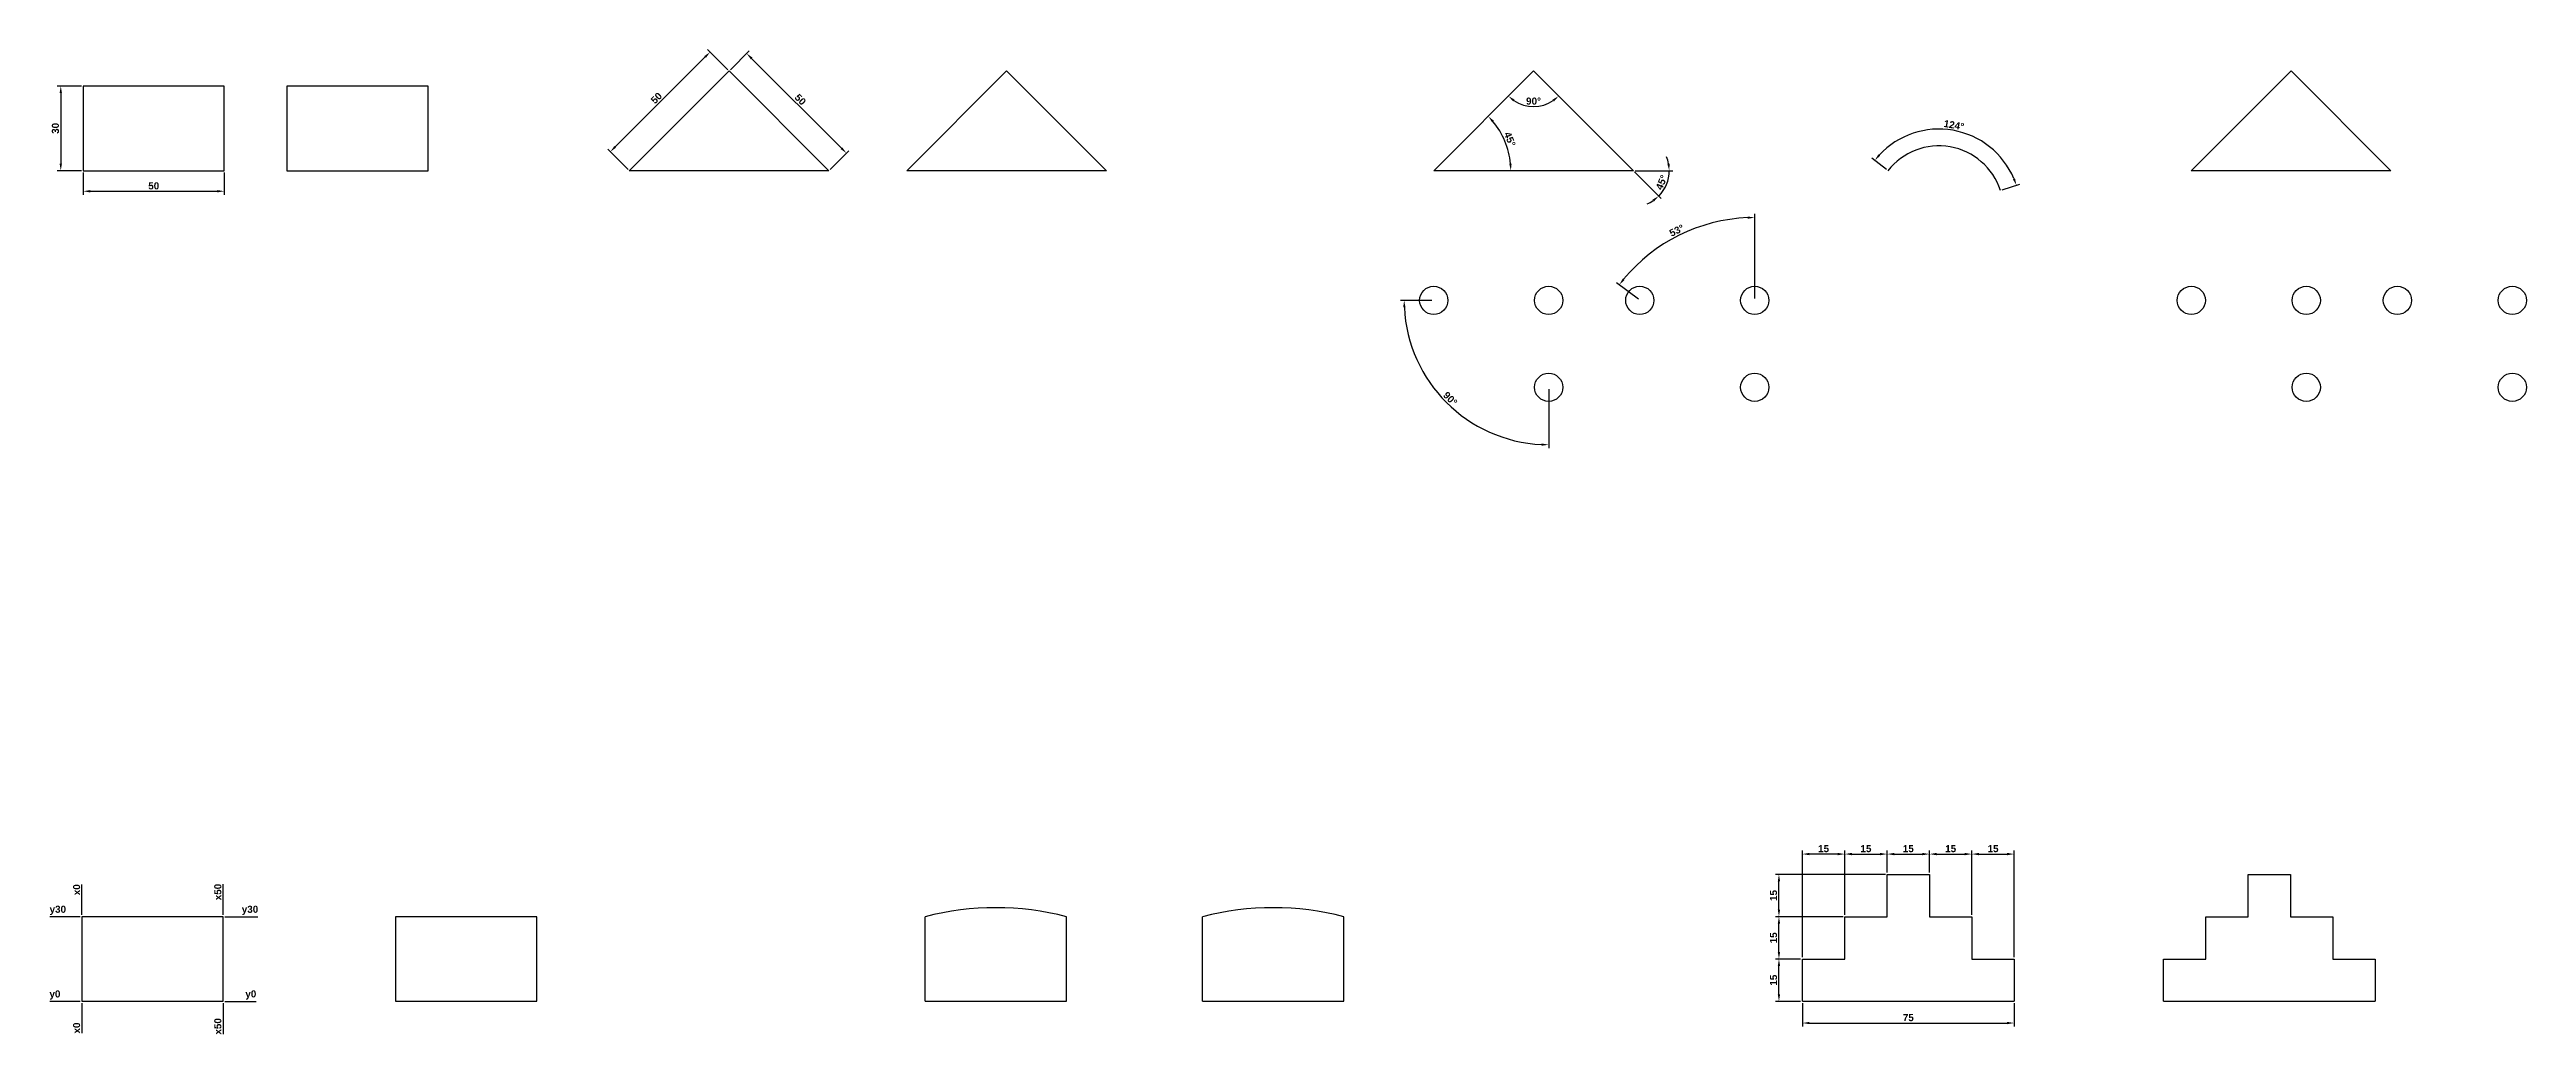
# Model space of a CAD drawing. Header units: millimetres. Extents: x 70 to 1948, y 1802 to 2151.
# Drawn here: x 70 to 948, y 1802 to 2151 of the extents above; entities that cross this region are included whole.
import ezdxf

# ---------------------------------------------------------------- set-up
doc = ezdxf.new("R2010")
doc.units = ezdxf.units.MM
doc.header["$LTSCALE"] = 0.3
doc.header["$PDMODE"] = 34
doc.layers.add('Cotas', color=1, linetype='Continuous')
doc.layers.add('Peça', color=7, linetype='Continuous', lineweight=30)
doc.styles.get("Standard").update_dxf_attribs({"font": ''})
doc.styles.get('Standard').set_extended_font_data('Arial', bold=True)
doc.dimstyles.new('Cotas', dxfattribs={"dimtxt": 2.5, "dimasz": 2.5, "dimexe": 1.25, "dimexo": 0.625, "dimtad": 1, "dimtxsty": 'Standard', "dimcen": 2.5, "dimclrt": 7, "dimadec": 0, "dimazin": 0, "dimtfac": 1, "dimtmove": 0, "dimatfit": 3, "dimfxl": 1, "dimarcsym": 0})

# ---------------------------------------------------------------- blocks, each defined once
blk = doc.blocks.new('*D1')
at = {"layer": 'Cotas', "color": 0, "lineweight": -2, "transparency": 16777216}
for p, q in [((82.27, 2107.68), (82.27, 2099.79)), ((132.27, 2107.68), (132.27, 2099.79)), ((84.77, 2101.04), (129.77, 2101.04))]:
    blk.add_line(p, q, dxfattribs=at)
at = {"layer": 'Cotas', "color": 0, "transparency": 16777216}
for points in [[(84.77, 2101.46), (84.77, 2100.63), (82.27, 2101.04)], [(129.77, 2101.46), (129.77, 2100.63), (132.27, 2101.04)]]:
    blk.add_solid(points, dxfattribs=at)
at = {"layer": 'Defpoints', "color": 0, "transparency": 16777216}
for p in [(82.27, 2108.31), (132.27, 2108.31), (132.27, 2101.04)]:
    blk.add_point(p, dxfattribs=at)
at = {"layer": 'Cotas', "color": 7, "transparency": 16777216, "insert": (107.27, 2102.94), "char_height": 2.5, "attachment_point": 5}
blk.add_mtext('50', dxfattribs=at)
blk = doc.blocks.new('*D2')
at = {"layer": 'Cotas', "color": 0, "lineweight": -2, "transparency": 16777216}
for p, q in [((720.93, 2108.69), (715.75, 2112.73)), ((761.84, 2101.52), (768.09, 2103.55))]:
    blk.add_line(p, q, dxfattribs=at)
blk.add_arc((739.47, 2094.22), 28.85, 23.03762, 137.06283, dxfattribs=at)
at = {"layer": 'Cotas', "color": 0, "transparency": 16777216}
for points in [[(718.67, 2113.6), (718.04, 2114.14), (716.73, 2111.96)], [(766.41, 2105.65), (765.63, 2105.36), (766.9, 2103.16)]]:
    blk.add_solid(points, dxfattribs=at)
at = {"layer": 'Defpoints', "color": 0, "transparency": 16777216}
for p in [(754.16, 2119.04), (721.42, 2108.31), (761.25, 2101.32), (739.47, 2094.22)]:
    blk.add_point(p, dxfattribs=at)
at = {"layer": 'Cotas', "color": 7, "transparency": 16777216, "insert": (744.78, 2124.48), "char_height": 2.5, "attachment_point": 5, "rotation": 350.05023}
blk.add_mtext('124°', dxfattribs=at)
blk = doc.blocks.new('*D3')
at = {"layer": 'Cotas', "color": 0, "lineweight": -2, "transparency": 16777216}
for p, q in [((81.64, 2138.31), (73.1, 2138.31)), ((74.35, 2135.81), (74.35, 2110.81)), ((81.64, 2108.31), (73.1, 2108.31))]:
    blk.add_line(p, q, dxfattribs=at)
at = {"layer": 'Cotas', "color": 0, "transparency": 16777216}
for points in [[(73.93, 2135.81), (74.76, 2135.81), (74.35, 2138.31)], [(73.93, 2110.81), (74.76, 2110.81), (74.35, 2108.31)]]:
    blk.add_solid(points, dxfattribs=at)
at = {"layer": 'Defpoints', "color": 0, "transparency": 16777216}
for p in [(82.27, 2138.31), (74.35, 2108.31), (82.27, 2108.31)]:
    blk.add_point(p, dxfattribs=at)
at = {"layer": 'Cotas', "color": 7, "transparency": 16777216, "insert": (72.45, 2123.31), "char_height": 2.5, "attachment_point": 5, "rotation": 90}
blk.add_mtext('30', dxfattribs=at)
blk = doc.blocks.new('*D4')
at = {"layer": 'Cotas', "color": 0, "lineweight": -2, "transparency": 16777216}
for p, q in [((310.59, 2144.11), (303.43, 2151.26)), ((270.73, 2116.79), (302.55, 2148.61)), ((275.23, 2108.75), (268.07, 2115.91))]:
    blk.add_line(p, q, dxfattribs=at)
at = {"layer": 'Cotas', "color": 0, "transparency": 16777216}
for points in [[(302.25, 2148.91), (302.84, 2148.32), (304.31, 2150.38)], [(270.43, 2117.09), (271.02, 2116.5), (268.96, 2115.03)]]:
    blk.add_solid(points, dxfattribs=at)
at = {"layer": 'Defpoints', "color": 0, "transparency": 16777216}
for p in [(304.31, 2150.38), (311.03, 2143.66), (275.68, 2108.31)]:
    blk.add_point(p, dxfattribs=at)
at = {"layer": 'Cotas', "color": 7, "transparency": 16777216, "insert": (285.29, 2134.05), "char_height": 2.5, "attachment_point": 5, "rotation": 45}
blk.add_mtext('50', dxfattribs=at)
blk = doc.blocks.new('*D5')
at = {"layer": 'Cotas', "color": 0, "lineweight": -2, "transparency": 16777216}
for p, q in [((311.47, 2144.11), (318.12, 2150.75)), ((319.01, 2148.1), (350.83, 2116.28)), ((346.83, 2108.75), (353.48, 2115.4))]:
    blk.add_line(p, q, dxfattribs=at)
at = {"layer": 'Cotas', "color": 0, "transparency": 16777216}
for points in [[(319.3, 2148.4), (318.71, 2147.81), (317.24, 2149.87)], [(351.12, 2116.58), (350.53, 2115.99), (352.59, 2114.52)]]:
    blk.add_solid(points, dxfattribs=at)
at = {"layer": 'Defpoints', "color": 0, "transparency": 16777216}
for p in [(311.03, 2143.66), (352.59, 2114.52), (346.39, 2108.31)]:
    blk.add_point(p, dxfattribs=at)
at = {"layer": 'Cotas', "color": 7, "transparency": 16777216, "insert": (336.26, 2133.54), "char_height": 2.5, "attachment_point": 5, "rotation": 315}
blk.add_mtext('50', dxfattribs=at)
blk = doc.blocks.new('*D6')
at = {"layer": 'Cotas', "color": 0, "lineweight": -2, "transparency": 16777216}
blk.add_arc((560.55, 2108.31), 27.29, 5.24973, 39.75027, dxfattribs=at)
at = {"layer": 'Cotas', "color": 0, "transparency": 16777216}
for points in [[(581.23, 2125.48), (581.85, 2126.04), (579.85, 2127.61)], [(588.15, 2110.82), (587.32, 2110.79), (587.85, 2108.31)]]:
    blk.add_solid(points, dxfattribs=at)
at = {"layer": 'Defpoints', "color": 0, "transparency": 16777216}
for p in [(595.91, 2143.66), (586.92, 2115.37), (560.55, 2108.31), (560.55, 2108.31), (631.27, 2108.31)]:
    blk.add_point(p, dxfattribs=at)
at = {"layer": 'Cotas', "color": 7, "transparency": 16777216, "insert": (587.53, 2119.48), "char_height": 2.5, "attachment_point": 5, "rotation": 292.5}
blk.add_mtext('45°', dxfattribs=at)
blk = doc.blocks.new('*D7')
at = {"layer": 'Cotas', "color": 0, "lineweight": -2, "transparency": 16777216}
for p, q in [((559.93, 2062.37), (548.84, 2062.37)), ((601.27, 2030.92), (601.27, 2009.95))]:
    blk.add_line(p, q, dxfattribs=at)
blk.add_arc((601.27, 2062.37), 51.18, 182.79916, 267.20084, dxfattribs=at)
at = {"layer": 'Cotas', "color": 0, "transparency": 16777216}
for points in [[(549.73, 2059.86), (550.57, 2059.88), (550.09, 2062.37)], [(598.78, 2011.67), (598.76, 2010.84), (601.27, 2011.2)]]:
    blk.add_solid(points, dxfattribs=at)
at = {"layer": 'Defpoints', "color": 0, "transparency": 16777216}
for p in [(560.55, 2062.37), (601.27, 2062.37), (556.94, 2036.79), (601.27, 2031.55)]:
    blk.add_point(p, dxfattribs=at)
at = {"layer": 'Cotas', "color": 7, "transparency": 16777216, "insert": (566.42, 2027.53), "char_height": 2.5, "attachment_point": 5, "rotation": 315}
blk.add_mtext('90°', dxfattribs=at)
blk = doc.blocks.new('*D8')
at = {"layer": 'Cotas', "color": 0, "lineweight": -2, "transparency": 16777216}
for p, q in [((674.24, 2063), (674.24, 2092.98)), ((633.04, 2062.75), (625.27, 2068.63))]:
    blk.add_line(p, q, dxfattribs=at)
blk.add_arc((674.24, 2031.55), 60.18, 92.3805, 140.48766, dxfattribs=at)
at = {"layer": 'Cotas', "color": 0, "transparency": 16777216}
for points in [[(671.74, 2092.09), (671.75, 2091.26), (674.24, 2091.73)], [(628.15, 2069.58), (627.49, 2070.09), (626.27, 2067.87)]]:
    blk.add_solid(points, dxfattribs=at)
at = {"layer": 'Defpoints', "color": 0, "transparency": 16777216}
for p in [(656.03, 2088.9), (633.53, 2062.37), (674.24, 2062.37), (674.24, 2031.55)]:
    blk.add_point(p, dxfattribs=at)
at = {"layer": 'Cotas', "color": 7, "transparency": 16777216, "insert": (646.61, 2087.14), "char_height": 2.5, "attachment_point": 5, "rotation": 26.43408}
blk.add_mtext('53°', dxfattribs=at)
blk = doc.blocks.new('*D9')
at = {"layer": 'Cotas', "color": 0, "lineweight": -2, "transparency": 16777216}
for p, q in [((631.71, 2107.87), (641.13, 2098.45)), ((631.89, 2108.31), (645.21, 2108.31))]:
    blk.add_line(p, q, dxfattribs=at)
for start, end in [(315, 0), (11.30106, 22.60212), (292.39788, 303.69894)]:
    blk.add_arc((631.27, 2108.31), 12.7, start, end, dxfattribs=at)
at = {"layer": 'Cotas', "color": 0, "transparency": 16777216}
for points in [[(644.13, 2110.84), (643.3, 2110.75), (643.96, 2108.31)], [(638.04, 2098.07), (638.57, 2097.42), (640.24, 2099.33)]]:
    blk.add_solid(points, dxfattribs=at)
at = {"layer": 'Defpoints', "color": 0, "transparency": 16777216}
for p in [(595.91, 2143.66), (560.55, 2108.31), (631.27, 2108.31), (631.27, 2108.31), (642.26, 2101.96)]:
    blk.add_point(p, dxfattribs=at)
at = {"layer": 'Cotas', "color": 7, "transparency": 16777216, "insert": (641.24, 2104.18), "char_height": 2.5, "attachment_point": 5, "rotation": 67.5}
blk.add_mtext('45°', dxfattribs=at)
blk = doc.blocks.new('*D10')
at = {"layer": 'Cotas', "color": 0, "lineweight": -2, "transparency": 16777216}
blk.add_arc((595.91, 2143.66), 12.59, 236.39272, 303.60728, dxfattribs=at)
at = {"layer": 'Cotas', "color": 0, "transparency": 16777216}
for points in [[(588.68, 2132.85), (589.2, 2133.5), (587, 2134.76)], [(602.62, 2133.5), (603.14, 2132.85), (604.81, 2134.76)]]:
    blk.add_solid(points, dxfattribs=at)
at = {"layer": 'Defpoints', "color": 0, "transparency": 16777216}
for p in [(595.91, 2143.66), (595.91, 2143.66), (592.65, 2131.5), (560.55, 2108.31), (631.27, 2108.31)]:
    blk.add_point(p, dxfattribs=at)
at = {"layer": 'Cotas', "color": 7, "transparency": 16777216, "insert": (595.91, 2132.97), "char_height": 2.5, "attachment_point": 5}
blk.add_mtext('90°', dxfattribs=at)
blk = doc.blocks.new('*D20')
at = {"layer": 'Cotas', "color": 0, "lineweight": -2, "transparency": 16777216}
blk.add_line((81.23, 1813.96), (70.44, 1813.96), dxfattribs=at)
at = {"layer": 'Defpoints', "color": 0, "transparency": 16777216}
for p in [(74.75, 1813.96), (81.86, 1813.96), (81.86, 1813.96)]:
    blk.add_point(p, dxfattribs=at)
at = {"layer": 'Cotas', "color": 7, "transparency": 16777216, "insert": (72.28, 1816.21), "char_height": 2.5, "attachment_point": 5}
blk.add_mtext('y0', dxfattribs=at)
blk = doc.blocks.new('*D21')
at = {"layer": 'Cotas', "color": 0, "lineweight": -2, "transparency": 16777216}
blk.add_line((81.23, 1843.96), (70.48, 1843.96), dxfattribs=at)
at = {"layer": 'Defpoints', "color": 0, "transparency": 16777216}
for p in [(76.74, 1843.96), (81.86, 1843.96), (81.86, 1813.96)]:
    blk.add_point(p, dxfattribs=at)
at = {"layer": 'Cotas', "color": 7, "transparency": 16777216, "insert": (73.3, 1846.21), "char_height": 2.5, "attachment_point": 5}
blk.add_mtext('y30', dxfattribs=at)
blk = doc.blocks.new('*D22')
at = {"layer": 'Cotas', "color": 0, "lineweight": -2, "transparency": 16777216}
blk.add_line((81.86, 1813.34), (81.86, 1802.67), dxfattribs=at)
at = {"layer": 'Defpoints', "color": 0, "transparency": 16777216}
for p in [(81.86, 1813.96), (81.86, 1813.96), (81.86, 1806.99)]:
    blk.add_point(p, dxfattribs=at)
at = {"layer": 'Cotas', "color": 7, "transparency": 16777216, "insert": (79.96, 1804.51), "char_height": 2.5, "attachment_point": 5, "rotation": 90}
blk.add_mtext('x0', dxfattribs=at)
blk = doc.blocks.new('*D23')
at = {"layer": 'Cotas', "color": 0, "lineweight": -2, "transparency": 16777216}
blk.add_line((132.48, 1813.96), (143.49, 1813.96), dxfattribs=at)
at = {"layer": 'Defpoints', "color": 0, "transparency": 16777216}
for p in [(81.86, 1813.96), (131.86, 1813.96), (139.18, 1813.96)]:
    blk.add_point(p, dxfattribs=at)
at = {"layer": 'Cotas', "color": 7, "transparency": 16777216, "insert": (141.65, 1816.21), "char_height": 2.5, "attachment_point": 5}
blk.add_mtext('y0', dxfattribs=at)
blk = doc.blocks.new('*D19')
at = {"layer": 'Cotas', "color": 0, "lineweight": -2, "transparency": 16777216}
blk.add_line((131.86, 1813.34), (131.86, 1802.28), dxfattribs=at)
at = {"layer": 'Defpoints', "color": 0, "transparency": 16777216}
for p in [(81.86, 1813.96), (131.86, 1813.96), (131.86, 1808.54)]:
    blk.add_point(p, dxfattribs=at)
at = {"layer": 'Cotas', "color": 7, "transparency": 16777216, "insert": (129.96, 1805.1), "char_height": 2.5, "attachment_point": 5, "rotation": 90}
blk.add_mtext('x50', dxfattribs=at)
blk = doc.blocks.new('*D24')
at = {"layer": 'Cotas', "color": 0, "lineweight": -2, "transparency": 16777216}
blk.add_line((81.86, 1844.59), (81.86, 1855.36), dxfattribs=at)
at = {"layer": 'Defpoints', "color": 0, "transparency": 16777216}
for p in [(81.86, 1851.04), (81.86, 1843.96), (81.86, 1813.96)]:
    blk.add_point(p, dxfattribs=at)
at = {"layer": 'Cotas', "color": 7, "transparency": 16777216, "insert": (79.96, 1853.51), "char_height": 2.5, "attachment_point": 5, "rotation": 90}
blk.add_mtext('x0', dxfattribs=at)
blk = doc.blocks.new('*D25')
at = {"layer": 'Cotas', "color": 0, "lineweight": -2, "transparency": 16777216}
blk.add_line((131.86, 1844.59), (131.86, 1855.51), dxfattribs=at)
at = {"layer": 'Defpoints', "color": 0, "transparency": 16777216}
for p in [(131.86, 1849.25), (131.86, 1843.96), (81.86, 1813.96)]:
    blk.add_point(p, dxfattribs=at)
at = {"layer": 'Cotas', "color": 7, "transparency": 16777216, "insert": (129.96, 1852.7), "char_height": 2.5, "attachment_point": 5, "rotation": 90}
blk.add_mtext('x50', dxfattribs=at)
blk = doc.blocks.new('*D26')
at = {"layer": 'Cotas', "color": 0, "lineweight": -2, "transparency": 16777216}
blk.add_line((132.48, 1843.96), (144.17, 1843.96), dxfattribs=at)
at = {"layer": 'Defpoints', "color": 0, "transparency": 16777216}
for p in [(131.86, 1843.96), (137.91, 1843.96), (81.86, 1813.96)]:
    blk.add_point(p, dxfattribs=at)
at = {"layer": 'Cotas', "color": 7, "transparency": 16777216, "insert": (141.36, 1846.21), "char_height": 2.5, "attachment_point": 5}
blk.add_mtext('y30', dxfattribs=at)
blk = doc.blocks.new('*D28')
at = {"layer": 'Cotas', "color": 0, "lineweight": -2, "transparency": 16777216}
for p, q in [((691.13, 1829.59), (691.13, 1867.4)), ((703.63, 1866.15), (693.63, 1866.15)), ((706.13, 1844.59), (706.13, 1867.4))]:
    blk.add_line(p, q, dxfattribs=at)
at = {"layer": 'Cotas', "color": 0, "transparency": 16777216}
for points in [[(693.63, 1866.57), (693.63, 1865.73), (691.13, 1866.15)], [(703.63, 1866.57), (703.63, 1865.73), (706.13, 1866.15)]]:
    blk.add_solid(points, dxfattribs=at)
at = {"layer": 'Defpoints', "color": 0, "transparency": 16777216}
for p in [(691.13, 1866.15), (706.13, 1843.96), (691.13, 1828.96)]:
    blk.add_point(p, dxfattribs=at)
at = {"layer": 'Cotas', "color": 7, "transparency": 16777216, "insert": (698.63, 1868.05), "char_height": 2.5, "attachment_point": 5}
blk.add_mtext('15', dxfattribs=at)
blk = doc.blocks.new('*D29')
at = {"layer": 'Cotas', "color": 0, "lineweight": -2, "transparency": 16777216}
for p, q in [((706.13, 1844.59), (706.13, 1867.4)), ((708.63, 1866.15), (718.63, 1866.15)), ((721.13, 1859.59), (721.13, 1867.4))]:
    blk.add_line(p, q, dxfattribs=at)
at = {"layer": 'Cotas', "color": 0, "transparency": 16777216}
for points in [[(708.63, 1866.57), (708.63, 1865.73), (706.13, 1866.15)], [(718.63, 1866.57), (718.63, 1865.73), (721.13, 1866.15)]]:
    blk.add_solid(points, dxfattribs=at)
at = {"layer": 'Defpoints', "color": 0, "transparency": 16777216}
for p in [(721.13, 1866.15), (721.13, 1858.96), (706.13, 1843.96)]:
    blk.add_point(p, dxfattribs=at)
at = {"layer": 'Cotas', "color": 7, "transparency": 16777216, "insert": (713.63, 1868.05), "char_height": 2.5, "attachment_point": 5}
blk.add_mtext('15', dxfattribs=at)
blk = doc.blocks.new('*D30')
at = {"layer": 'Cotas', "color": 0, "lineweight": -2, "transparency": 16777216}
for p, q in [((721.13, 1859.59), (721.13, 1867.4)), ((723.63, 1866.15), (733.63, 1866.15)), ((736.13, 1859.59), (736.13, 1867.4))]:
    blk.add_line(p, q, dxfattribs=at)
at = {"layer": 'Cotas', "color": 0, "transparency": 16777216}
for points in [[(723.63, 1866.57), (723.63, 1865.73), (721.13, 1866.15)], [(733.63, 1866.57), (733.63, 1865.73), (736.13, 1866.15)]]:
    blk.add_solid(points, dxfattribs=at)
at = {"layer": 'Defpoints', "color": 0, "transparency": 16777216}
for p in [(736.13, 1866.15), (721.13, 1858.96), (736.13, 1858.96)]:
    blk.add_point(p, dxfattribs=at)
at = {"layer": 'Cotas', "color": 7, "transparency": 16777216, "insert": (728.63, 1868.05), "char_height": 2.5, "attachment_point": 5}
blk.add_mtext('15', dxfattribs=at)
blk = doc.blocks.new('*D31')
at = {"layer": 'Cotas', "color": 0, "lineweight": -2, "transparency": 16777216}
for p, q in [((736.13, 1859.59), (736.13, 1867.4)), ((738.63, 1866.15), (748.63, 1866.15)), ((751.13, 1844.59), (751.13, 1867.4))]:
    blk.add_line(p, q, dxfattribs=at)
at = {"layer": 'Cotas', "color": 0, "transparency": 16777216}
for points in [[(738.63, 1866.57), (738.63, 1865.73), (736.13, 1866.15)], [(748.63, 1866.57), (748.63, 1865.73), (751.13, 1866.15)]]:
    blk.add_solid(points, dxfattribs=at)
at = {"layer": 'Defpoints', "color": 0, "transparency": 16777216}
for p in [(751.13, 1866.15), (736.13, 1858.96), (751.13, 1843.96)]:
    blk.add_point(p, dxfattribs=at)
at = {"layer": 'Cotas', "color": 7, "transparency": 16777216, "insert": (743.63, 1868.05), "char_height": 2.5, "attachment_point": 5}
blk.add_mtext('15', dxfattribs=at)
blk = doc.blocks.new('*D32')
at = {"layer": 'Cotas', "color": 0, "lineweight": -2, "transparency": 16777216}
for p, q in [((751.13, 1844.59), (751.13, 1867.4)), ((753.63, 1866.15), (763.63, 1866.15)), ((766.13, 1829.59), (766.13, 1867.4))]:
    blk.add_line(p, q, dxfattribs=at)
at = {"layer": 'Cotas', "color": 0, "transparency": 16777216}
for points in [[(753.63, 1866.57), (753.63, 1865.73), (751.13, 1866.15)], [(763.63, 1866.57), (763.63, 1865.73), (766.13, 1866.15)]]:
    blk.add_solid(points, dxfattribs=at)
at = {"layer": 'Defpoints', "color": 0, "transparency": 16777216}
for p in [(766.13, 1866.15), (751.13, 1843.96), (766.13, 1828.96)]:
    blk.add_point(p, dxfattribs=at)
at = {"layer": 'Cotas', "color": 7, "transparency": 16777216, "insert": (758.63, 1868.05), "char_height": 2.5, "attachment_point": 5}
blk.add_mtext('15', dxfattribs=at)
blk = doc.blocks.new('*D33')
at = {"layer": 'Cotas', "color": 0, "lineweight": -2, "transparency": 16777216}
for p, q in [((690.5, 1828.96), (681.57, 1828.96)), ((682.82, 1816.46), (682.82, 1826.46)), ((690.5, 1813.96), (681.57, 1813.96))]:
    blk.add_line(p, q, dxfattribs=at)
at = {"layer": 'Cotas', "color": 0, "transparency": 16777216}
for points in [[(682.4, 1826.46), (683.23, 1826.46), (682.82, 1828.96)], [(682.4, 1816.46), (683.23, 1816.46), (682.82, 1813.96)]]:
    blk.add_solid(points, dxfattribs=at)
at = {"layer": 'Defpoints', "color": 0, "transparency": 16777216}
for p in [(682.82, 1828.96), (691.13, 1828.96), (691.13, 1813.96)]:
    blk.add_point(p, dxfattribs=at)
at = {"layer": 'Cotas', "color": 7, "transparency": 16777216, "insert": (680.91, 1821.46), "char_height": 2.5, "attachment_point": 5, "rotation": 90}
blk.add_mtext('15', dxfattribs=at)
blk = doc.blocks.new('*D34')
at = {"layer": 'Cotas', "color": 0, "lineweight": -2, "transparency": 16777216}
for p, q in [((705.5, 1843.96), (681.57, 1843.96)), ((682.82, 1831.46), (682.82, 1841.46)), ((690.5, 1828.96), (681.57, 1828.96))]:
    blk.add_line(p, q, dxfattribs=at)
at = {"layer": 'Cotas', "color": 0, "transparency": 16777216}
for points in [[(682.4, 1841.46), (683.23, 1841.46), (682.82, 1843.96)], [(682.4, 1831.46), (683.23, 1831.46), (682.82, 1828.96)]]:
    blk.add_solid(points, dxfattribs=at)
at = {"layer": 'Defpoints', "color": 0, "transparency": 16777216}
for p in [(682.82, 1843.96), (706.13, 1843.96), (691.13, 1828.96)]:
    blk.add_point(p, dxfattribs=at)
at = {"layer": 'Cotas', "color": 7, "transparency": 16777216, "insert": (680.91, 1836.46), "char_height": 2.5, "attachment_point": 5, "rotation": 90}
blk.add_mtext('15', dxfattribs=at)
blk = doc.blocks.new('*D35')
at = {"layer": 'Cotas', "color": 0, "lineweight": -2, "transparency": 16777216}
for p, q in [((720.5, 1858.96), (681.57, 1858.96)), ((682.82, 1846.46), (682.82, 1856.46)), ((705.5, 1843.96), (681.57, 1843.96))]:
    blk.add_line(p, q, dxfattribs=at)
at = {"layer": 'Cotas', "color": 0, "transparency": 16777216}
for points in [[(682.4, 1856.46), (683.23, 1856.46), (682.82, 1858.96)], [(682.4, 1846.46), (683.23, 1846.46), (682.82, 1843.96)]]:
    blk.add_solid(points, dxfattribs=at)
at = {"layer": 'Defpoints', "color": 0, "transparency": 16777216}
for p in [(682.82, 1858.96), (721.13, 1858.96), (706.13, 1843.96)]:
    blk.add_point(p, dxfattribs=at)
at = {"layer": 'Cotas', "color": 7, "transparency": 16777216, "insert": (680.91, 1851.46), "char_height": 2.5, "attachment_point": 5, "rotation": 90}
blk.add_mtext('15', dxfattribs=at)
blk = doc.blocks.new('*D36')
at = {"layer": 'Cotas', "color": 0, "lineweight": -2, "transparency": 16777216}
for p, q in [((691.13, 1813.34), (691.13, 1805.03)), ((766.13, 1813.34), (766.13, 1805.03)), ((693.63, 1806.28), (763.63, 1806.28))]:
    blk.add_line(p, q, dxfattribs=at)
at = {"layer": 'Cotas', "color": 0, "transparency": 16777216}
for points in [[(693.63, 1806.69), (693.63, 1805.86), (691.13, 1806.28)], [(763.63, 1806.69), (763.63, 1805.86), (766.13, 1806.28)]]:
    blk.add_solid(points, dxfattribs=at)
at = {"layer": 'Defpoints', "color": 0, "transparency": 16777216}
for p in [(691.13, 1813.96), (766.13, 1813.96), (766.13, 1806.28)]:
    blk.add_point(p, dxfattribs=at)
at = {"layer": 'Cotas', "color": 7, "transparency": 16777216, "insert": (728.63, 1808.17), "char_height": 2.5, "attachment_point": 5}
blk.add_mtext('75', dxfattribs=at)

msp = doc.modelspace()

# ---------------------------------------------------------------- linework, layer by layer
at = {"layer": 'Peça'}
for p, q in [((275.675, 2108.308), (311.03, 2143.663)), ((311.03, 2143.663), (346.386, 2108.308)), ((373.914, 2108.308), (409.27, 2143.663)), ((409.27, 2143.663), (444.625, 2108.308)), ((560.554, 2108.308), (595.91, 2143.663)), ((595.91, 2143.663), (631.265, 2108.308)), ((828.846, 2108.308), (864.201, 2143.663)), ((864.201, 2143.663), (899.557, 2108.308)), ((346.386, 2108.308), (275.675, 2108.308)), ((444.625, 2108.308), (373.914, 2108.308)), ((631.265, 2108.308), (560.554, 2108.308)), ((899.557, 2108.308), (828.846, 2108.308)), ((721.128, 1843.964), (721.128, 1858.964)), ((721.128, 1858.964), (736.128, 1858.964)), ((736.128, 1858.964), (736.128, 1843.964)), ((849.004, 1843.964), (849.004, 1858.964)), ((849.004, 1858.964), (864.004, 1858.964)), ((864.004, 1858.964), (864.004, 1843.964)), ((380.498, 1813.964), (380.498, 1843.964)), ((430.498, 1813.964), (430.498, 1843.964)), ((478.727, 1813.964), (478.727, 1843.964)), ((528.727, 1813.964), (528.727, 1843.964)), ((706.128, 1828.964), (706.128, 1843.964)), ((706.128, 1843.964), (721.128, 1843.964)), ((736.128, 1843.964), (751.128, 1843.964)), ((751.128, 1843.964), (751.128, 1828.964)), ((834.004, 1828.964), (834.004, 1843.964)), ((834.004, 1843.964), (849.004, 1843.964)), ((864.004, 1843.964), (879.004, 1843.964)), ((879.004, 1843.964), (879.004, 1828.964)), ((691.128, 1813.964), (691.128, 1828.964)), ((691.128, 1828.964), (706.128, 1828.964)), ((751.128, 1828.964), (766.128, 1828.964)), ((766.128, 1828.964), (766.128, 1813.964)), ((819.004, 1813.964), (819.004, 1828.964)), ((819.004, 1828.964), (834.004, 1828.964)), ((879.004, 1828.964), (894.004, 1828.964)), ((894.004, 1828.964), (894.004, 1813.964)), ((380.498, 1813.964), (430.498, 1813.964)), ((478.727, 1813.964), (528.727, 1813.964)), ((691.128, 1813.964), (766.128, 1813.964)), ((819.004, 1813.964), (894.004, 1813.964))]:
    msp.add_line(p, q, dxfattribs=at)
for points in [[(82.269, 2108.308), (132.269, 2108.308), (132.269, 2138.308), (82.269, 2138.308)], [(154.397, 2108.308), (204.397, 2108.308), (204.397, 2138.308), (154.397, 2138.308)], [(81.857, 1813.964), (131.857, 1813.964), (131.857, 1843.964), (81.857, 1843.964)], [(192.928, 1813.964), (242.928, 1813.964), (242.928, 1843.964), (192.928, 1843.964)]]:
    msp.add_lwpolyline(points, close=True, dxfattribs=at)
for centre in [(560.554, 2062.374), (601.265, 2062.374), (633.534, 2062.374), (674.245, 2062.374), (828.846, 2062.374), (869.557, 2062.374), (901.826, 2062.374), (942.536, 2062.374), (601.265, 2031.549), (674.245, 2031.549), (869.557, 2031.549), (942.536, 2031.549)]:
    msp.add_circle(centre, 5, dxfattribs=at)
for centre, radius, start, end in [((739.474, 2094.217), 22.903, 18.070408, 142.030051), ((405.498, 1747.14), 100, 75.522488, 104.477512), ((503.727, 1747.14), 100, 75.522488, 104.477512)]:
    msp.add_arc(centre, radius, start, end, dxfattribs=at)

# ---------------------------------------------------------------- dimensions: what is measured, and where the dimension line sits
at = {"layer": 'Cotas'}
for p1, p2, distance, picture, middle in [((275.675, 2108.308), (311.03, 2143.663), 9.5, '*D4', (285.291, 2134.048)), ((311.03, 2143.663), (346.386, 2108.308), 8.778, '*D5', (336.26, 2133.538))]:
    dim = msp.add_aligned_dim(p1=p1, p2=p2, distance=distance, dimstyle='Cotas', dxfattribs=at)
    dim.commit()
    dim.dimension.update_dxf_attribs({"geometry": picture, "text_midpoint": middle})
for base, line1, line2, picture, middle in [((586.919, 2115.373), ((560.554, 2108.308), (595.91, 2143.663)), ((631.265, 2108.308), (560.554, 2108.308)), '*D6', (587.528, 2119.481)), ((642.26, 2101.96), ((631.265, 2108.308), (560.554, 2108.308)), ((595.91, 2143.663), (631.265, 2108.308)), '*D9', (641.238, 2104.177)), ((592.65, 2131.499), ((595.91, 2143.663), (631.265, 2108.308)), ((560.554, 2108.308), (595.91, 2143.663)), '*D10', (595.91, 2132.972))]:
    dim = msp.add_angular_dim_2l(base=base, line1=line1, line2=line2, dimstyle='Cotas', dxfattribs=at)
    dim.commit()
    dim.dimension.update_dxf_attribs({"geometry": picture, "text_midpoint": middle})
for base, p1, p2, picture, middle in [((74.347, 2108.308), (82.269, 2138.308), (82.269, 2108.308), '*D3', (72.446, 2123.308)), ((682.816, 1858.964), (706.128, 1843.964), (721.128, 1858.964), '*D35', (680.915, 1851.464)), ((682.816, 1843.964), (691.128, 1828.964), (706.128, 1843.964), '*D34', (680.915, 1836.464)), ((682.816, 1828.964), (691.128, 1813.964), (691.128, 1828.964), '*D33', (680.915, 1821.464))]:
    dim = msp.add_linear_dim(base=base, p1=p1, p2=p2, angle=90, dimstyle='Cotas', dxfattribs=at)
    dim.commit()
    dim.dimension.update_dxf_attribs({"geometry": picture, "text_midpoint": middle})
for base, center, p1, p2, picture, middle in [((754.162, 2119.043), (739.474, 2094.217), (761.247, 2101.321), (721.418, 2108.308), '*D2', (744.783, 2124.481)), ((656.026, 2088.902), (674.245, 2031.549), (633.534, 2062.374), (674.245, 2062.374), '*D8', (646.61, 2087.137)), ((556.944, 2036.785), (601.265, 2062.374), (560.554, 2062.374), (601.265, 2031.549), '*D7', (566.422, 2027.531))]:
    dim = msp.add_angular_dim_3p(base=base, center=center, p1=p1, p2=p2, dimstyle='Cotas', dxfattribs=at)
    dim.commit()
    dim.dimension.update_dxf_attribs({"geometry": picture, "text_midpoint": middle})
for base, p1, p2, picture, middle in [((132.269, 2101.043), (82.269, 2108.308), (132.269, 2108.308), '*D1', (107.269, 2102.944)), ((691.128, 1866.15), (706.128, 1843.964), (691.128, 1828.964), '*D28', (698.628, 1868.052)), ((721.128, 1866.15), (706.128, 1843.964), (721.128, 1858.964), '*D29', (713.628, 1868.052)), ((736.128, 1866.15), (721.128, 1858.964), (736.128, 1858.964), '*D30', (728.628, 1868.052)), ((751.128, 1866.15), (736.128, 1858.964), (751.128, 1843.964), '*D31', (743.628, 1868.052)), ((766.128, 1866.15), (751.128, 1843.964), (766.128, 1828.964), '*D32', (758.628, 1868.052)), ((766.128, 1806.277), (691.128, 1813.964), (766.128, 1813.964), '*D36', (728.628, 1808.174))]:
    dim = msp.add_linear_dim(base=base, p1=p1, p2=p2, dimstyle='Cotas', dxfattribs=at)
    dim.commit()
    dim.dimension.update_dxf_attribs({"geometry": picture, "text_midpoint": middle})
for feature_location, offset, dtype, origin, text, picture, middle in [((81.85716912, 1843.964496235), (0, 7.075647021), 1, (81.85716912, 1813.964496235), 'x<>', '*D24', (79.955736651, 1853.511152806)), ((131.857, 1843.964), (0, 5.289), 1, (81.857, 1813.964), 'x<>', '*D25', (129.956, 1852.695)), ((81.857, 1843.964), (-5.118, 0), 0, (81.857, 1813.964), 'y<>', '*D21', (73.299, 1846.212)), ((131.857, 1843.964), (6.058, 0), 0, (81.857, 1813.964), 'y<>', '*D26', (141.355, 1846.212)), ((81.85716912, 1813.964496235), (-7.103839087, 0), 0, (81.85716912, 1813.964496235), 'y<>', '*D20', (72.284025804, 1816.212108786)), ((131.85716912, 1813.964496235), (7.319805282, 0), 0, (81.85716912, 1813.964496235), 'y<>', '*D23', (141.646278632, 1816.212108786)), ((81.85716912, 1813.964496235), (0, -6.978665624), 1, (81.85716912, 1813.964496235), 'x<>', '*D22', (79.955736651, 1804.514821062)), ((131.857, 1813.964), (0, -5.421), 1, (81.857, 1813.964), 'x<>', '*D19', (129.956, 1805.101))]:
    dim = msp.add_ordinate_dim(feature_location=feature_location, offset=offset, dtype=dtype, origin=origin, text=text, dimstyle='Cotas', dxfattribs=at)
    dim.commit()
    dim.dimension.update_dxf_attribs({"geometry": picture, "text_midpoint": middle})

doc.saveas('drawing.dxf')
